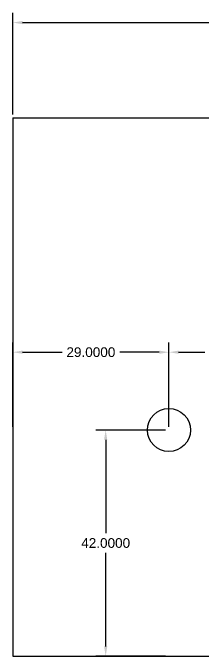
# Model space of a CAD drawing. Header units: inches. Extents: x -1574 to 492, y -294 to 234.
# Drawn here: x 8.5 to 43.9, y 2.7 to 122.2 of the extents above; entities that cross this region are included whole.
import ezdxf

# ---------------------------------------------------------------- set-up
doc = ezdxf.new("R2010")
doc.units = ezdxf.units.IN
doc.header["$MEASUREMENT"] = 0
doc.layers.add('Chamber', color=9, linetype='Continuous')
doc.styles.get("Standard").update_dxf_attribs({"font": 'ARIAL.TTF'})
doc.dimstyles.get("Standard").update_dxf_attribs({"dimtxt": 0.18, "dimasz": 0.18, "dimexe": 0.18, "dimexo": 0.0625, "dimgap": 0.09, "dimtad": 0, "dimtih": 1, "dimtoh": 1, "dimdec": 4, "dimzin": 0, "dimdsep": 46, "dimtxsty": 'Standard', "dimcen": 0.09, "dimadec": 0, "dimazin": 0, "dimtfac": 1, "dimtdec": 4, "dimtofl": 0, "dimtmove": 0, "dimatfit": 3, "dimfxl": 0, "dimtolj": 1, "dimtzin": 0, "dimarcsym": 0})

# ---------------------------------------------------------------- blocks, each defined once
blk = doc.blocks.new('*D2')
at = {"layer": 'Chamber', "color": 0, "lineweight": -2, "transparency": 16777216}
for p, q in [((36.91, 44.73), (23.98, 44.73)), ((25.78, 42.93), (25.78, 25.55)), ((25.78, 4.53), (25.78, 21.91)), ((36.91, 2.73), (23.98, 2.73))]:
    blk.add_line(p, q, dxfattribs=at)
at = {"layer": 'Chamber', "color": 0, "transparency": 16777216}
for points in [[(25.48, 42.93), (26.08, 42.93), (25.78, 44.73)], [(25.48, 4.53), (26.08, 4.53), (25.78, 2.73)]]:
    blk.add_solid(points, dxfattribs=at)
at = {"layer": 'Defpoints', "color": 0, "transparency": 16777216}
for p in [(37.53, 44.73), (25.78, 2.73), (37.53, 2.73)]:
    blk.add_point(p, dxfattribs=at)
at = {"layer": 'Chamber', "color": 0, "transparency": 16777216, "insert": (25.78, 23.73), "char_height": 1.8, "attachment_point": 5}
blk.add_mtext('\\A1;42.0000', dxfattribs=at)
blk = doc.blocks.new('*D3')
at = {"layer": 'Chamber', "color": 0, "lineweight": -2, "transparency": 16777216}
for p, q in [((8.53, 45.35), (8.53, 60.98)), ((37.53, 45.35), (37.53, 60.98)), ((10.33, 59.18), (17.68, 59.18)), ((35.73, 59.18), (28.38, 59.18))]:
    blk.add_line(p, q, dxfattribs=at)
at = {"layer": 'Chamber', "color": 0, "transparency": 16777216}
for points in [[(10.33, 59.48), (10.33, 58.88), (8.53, 59.18)], [(35.73, 59.48), (35.73, 58.88), (37.53, 59.18)]]:
    blk.add_solid(points, dxfattribs=at)
at = {"layer": 'Defpoints', "color": 0, "transparency": 16777216}
for p in [(8.53, 59.18), (8.53, 44.73), (37.53, 44.73)]:
    blk.add_point(p, dxfattribs=at)
at = {"layer": 'Chamber', "color": 0, "transparency": 16777216, "insert": (23.03, 59.18), "char_height": 1.8, "attachment_point": 5}
blk.add_mtext('\\A1;29.0000', dxfattribs=at)
blk = doc.blocks.new('*D4')
at = {"layer": 'Chamber', "color": 0, "lineweight": -2, "transparency": 16777216}
for p, q in [((37.53, 45.35), (37.53, 60.98)), ((61.53, 45.35), (61.53, 60.98)), ((39.33, 59.18), (44.18, 59.18)), ((59.73, 59.18), (54.88, 59.18))]:
    blk.add_line(p, q, dxfattribs=at)
at = {"layer": 'Chamber', "color": 0, "transparency": 16777216}
for points in [[(39.33, 59.48), (39.33, 58.88), (37.53, 59.18)], [(59.73, 59.48), (59.73, 58.88), (61.53, 59.18)]]:
    blk.add_solid(points, dxfattribs=at)
at = {"layer": 'Defpoints', "color": 0, "transparency": 16777216}
for p in [(61.53, 59.18), (37.53, 44.73), (61.53, 44.73)]:
    blk.add_point(p, dxfattribs=at)
at = {"layer": 'Chamber', "color": 0, "transparency": 16777216, "insert": (49.53, 59.18), "char_height": 1.8, "attachment_point": 5}
blk.add_mtext('\\A1;24.0000', dxfattribs=at)
blk = doc.blocks.new('*D7')
at = {"layer": 'Chamber', "color": 0, "lineweight": -2, "transparency": 16777216}
for p, q in [((8.53, 103.35), (8.53, 122.21)), ((124.53, 103.98), (124.53, 122.21)), ((10.33, 120.41), (60.58, 120.41)), ((122.73, 120.41), (72.48, 120.41))]:
    blk.add_line(p, q, dxfattribs=at)
at = {"layer": 'Chamber', "color": 0, "transparency": 16777216}
for points in [[(10.33, 120.71), (10.33, 120.11), (8.53, 120.41)], [(122.73, 120.71), (122.73, 120.11), (124.53, 120.41)]]:
    blk.add_solid(points, dxfattribs=at)
at = {"layer": 'Defpoints', "color": 0, "transparency": 16777216}
for p in [(124.53, 120.41), (124.53, 103.35), (8.53, 102.73)]:
    blk.add_point(p, dxfattribs=at)
at = {"layer": 'Chamber', "color": 0, "transparency": 16777216, "insert": (66.53, 120.41), "char_height": 1.8, "attachment_point": 5}
blk.add_mtext('\\A1;116.0000', dxfattribs=at)

msp = doc.modelspace()

# ---------------------------------------------------------------- linework, layer by layer
at = {"layer": 'Chamber'}
for p, q in [((8.53123, 102.72858), (8.53123, 2.72858)), ((8.53123, 102.72858), (124.53123, 102.72858)), ((8.53123, 2.72858), (124.53123, 2.72858))]:
    msp.add_line(p, q, dxfattribs=at)
msp.add_circle((37.53123, 44.72858), 4, dxfattribs=at)

# ---------------------------------------------------------------- dimensions: what is measured, and where the dimension line sits
for base, p1, p2, picture, middle in [((124.53123, 120.41161), (8.53123, 102.72858), (124.53123, 103.35358), '*D7', (66.53123, 120.41161)), ((8.53123, 59.17887), (37.53123, 44.72858), (8.53123, 44.72858), '*D3', (23.03123, 59.17887)), ((61.53123, 59.17887), (37.53123, 44.72858), (61.53123, 44.72858), '*D4', (49.53123, 59.17887))]:
    dim = msp.add_linear_dim(base=base, p1=p1, p2=p2, dimstyle='Standard', override={"dimscale": 10}, dxfattribs=at)
    dim.commit()
    dim.dimension.update_dxf_attribs({"geometry": picture, "text_midpoint": middle})
dim = msp.add_linear_dim(base=(25.7774, 2.72858), p1=(37.53123, 44.72858), p2=(37.53123, 2.72858), angle=90, dimstyle='Standard', override={"dimscale": 10}, dxfattribs=at)
dim.commit()
dim.dimension.update_dxf_attribs({"geometry": '*D2', "text_midpoint": (25.7774, 23.72858)})

doc.saveas('drawing.dxf')
